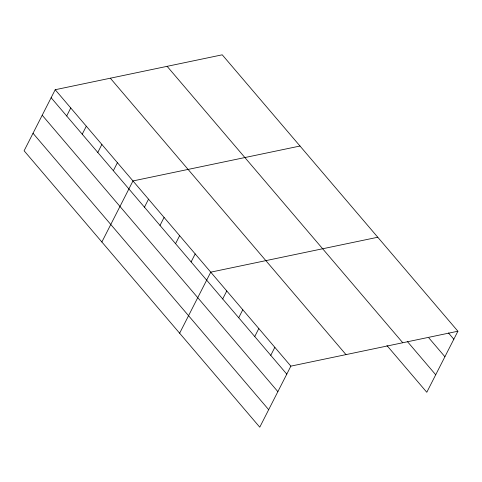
<?xml version="1.0" encoding="UTF-8"?>
<svg xmlns="http://www.w3.org/2000/svg" width="482" height="482" viewBox="0 0 482 482"><rect width="100%" height="100%" fill="white"/><g stroke="black" fill="none" stroke-linecap="round" stroke-linejoin="round"><path stroke-width="0.72" d="M55.207 89.724L24.1 150.776L259.762 427.185L290.863 366.133L457.9 331.224L222.238 54.815L55.207 89.724L290.863 366.133M66.685 115.969L70.758 107.968M82.235 134.213L86.314 126.212M97.792 152.457L101.865 144.455M113.342 170.7L117.421 162.699M101.865 241.994L132.972 180.943L300.009 146.028M144.449 207.188L148.528 199.187M160.006 225.425L164.079 217.43M175.556 243.669L179.635 235.668M191.113 261.913L195.186 253.912M179.635 333.207L210.742 272.155L377.774 237.246M222.69 298.954L226.769 290.953M238.717 317.746L242.789 309.745M254.737 336.544L258.816 328.543M270.764 355.336L274.842 347.341M457.9 331.224L426.793 392.276L386.974 345.57M448.483 332.96L453.821 339.226M428.878 337.936L444.904 356.728M407.549 341.732L435.716 374.767M167.121 66.335L402.777 342.744M110.33 78.205L345.986 354.613M51.128 97.725L286.79 374.134M42.211 115.234L277.867 391.643M33.017 133.273L268.679 409.676"/></g></svg>
